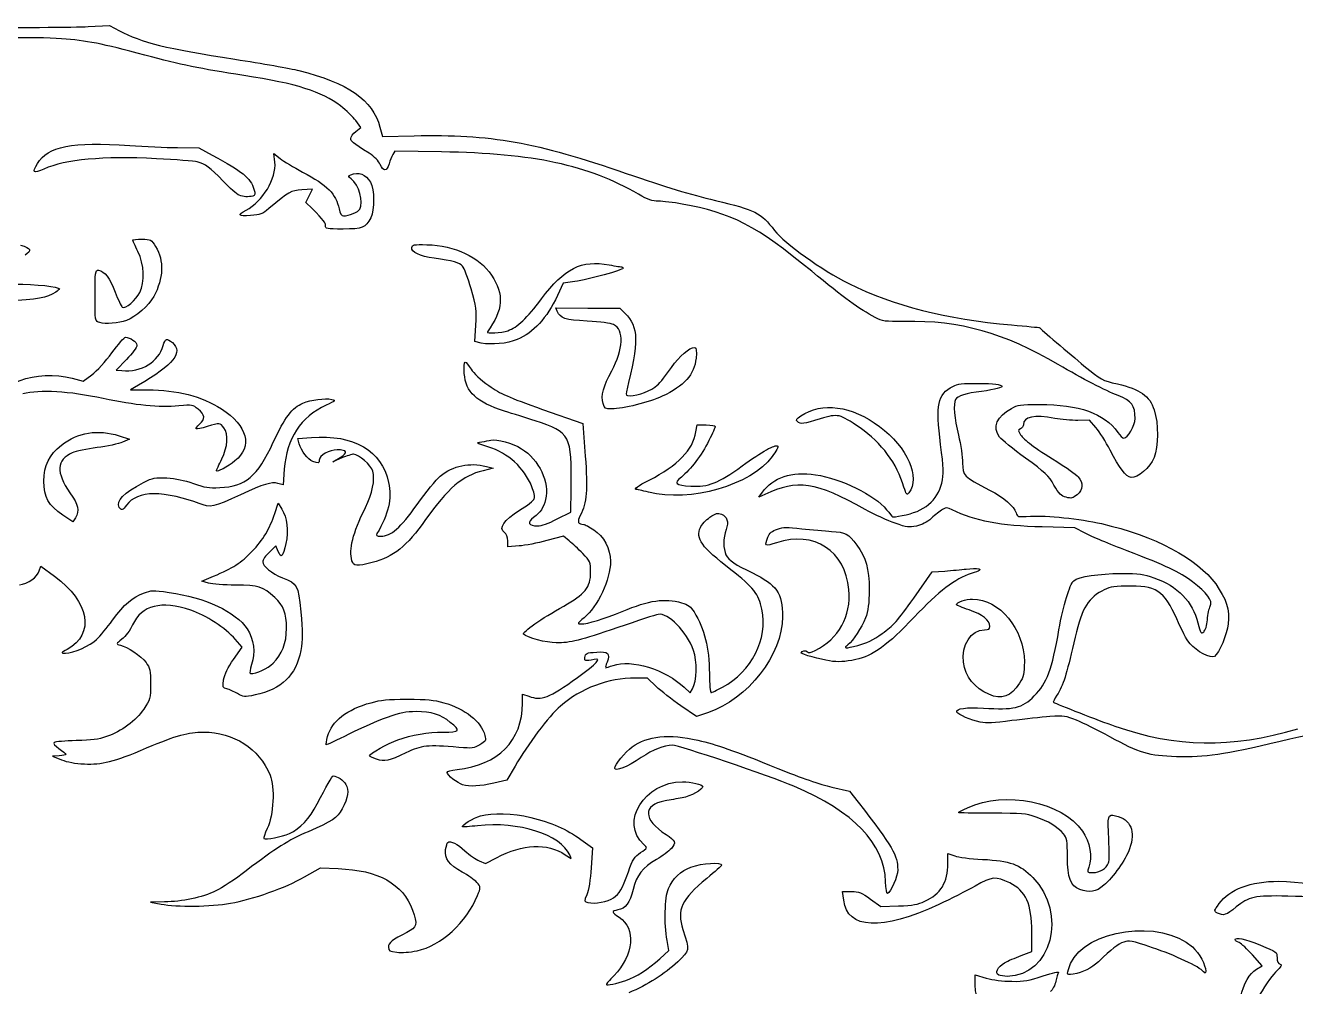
# Model space of a CAD drawing. Extents: x 0 to 500, y 0 to 193.
# Drawn here: x 188.1 to 254.7, y 142.7 to 193 of the extents above; entities that cross this region are included whole.
import ezdxf

# ---------------------------------------------------------------- set-up
doc = ezdxf.new("R2010")
doc.units = 0
doc.layers.add('Layer_1', color=7, linetype='CONTINUOUS')

msp = doc.modelspace()

# ---------------------------------------------------------------- linework, layer by layer
at = {"layer": 'Layer_1', "color": 7}
for points in [[(191.40743, 192.94068), (192.52441, 192.99998), (193.04904, 192.72062)], [(205.42709, 187.44802), (205.6904, 187.6615), (205.43299, 188.01573)], [(206.69885, 187.6719), (206.83038, 187.18577), (208.49453, 187.22417)], [(196.0923, 186.6019), (197.20593, 186.5893), (197.91649, 186.20803)], [(201.19345, 185.84403), (201.14665, 186.29483), (201.47523, 186.03387)], [(209.91576, 186.38046), (207.47786, 186.42196), (207.37512, 186.23928)], [(203.13856, 183.41356), (202.81434, 183.73806), (202.99247, 184.0835), (203.17059, 184.42892), (202.61036, 184.39142)], [(216.90363, 179.59408), (216.294, 179.50688), (215.98969, 178.85523)], [(215.98056, 178.0379), (215.90676, 178.21014), (217.58814, 178.20959), (219.26952, 178.20904), (219.52822, 177.94412)], [(212.00641, 176.37615), (211.65873, 176.45065), (211.71943, 177.31128)], [(193.42672, 175.51744), (192.88573, 174.95673), (193.16963, 174.93133)], [(190.58488, 174.53745), (191.15611, 174.38608), (191.61343, 174.71893)], [(194.04622, 174.16712), (193.63076, 173.92331), (194.54018, 173.92241)], [(215.21836, 172.904), (217.3144, 172.16327), (217.44828, 170.45974)], [(244.19827, 171.9516), (243.85753, 172.34689), (243.25379, 172.32989)], [(223.24483, 171.72175), (223.30673, 172.08619), (223.7854, 172.08619)], [(193.0347, 171.52311), (193.58354, 171.34474), (193.21702, 171.18779)], [(202.47365, 171.106911), (202.39925, 171.383541), (203.10721, 171.436441)], [(204.6955, 170.35925), (204.23117, 170.163293), (204.60466, 170.38594)], [(201.68739, 169.776713), (201.61959, 168.959933), (201.35591, 169.029833)], [(212.27341, 169.91714), (212.63178, 169.82654), (212.09862, 169.69449)], [(215.98568, 167.167823), (216.68989, 167.531433), (216.70989, 168.717943)], [(226.85697, 168.450873), (226.54097, 168.304513), (226.7323, 168.568563)], [(201.187, 167.455223), (201.36143, 167.991073), (201.55617, 167.684873)], [(190.74931, 167.234523), (190.61433, 167.014083), (190.09197, 167.368123)], [(243.63611, 166.417333), (243.08501, 166.706253), (241.38584, 166.748353)], [(201.37346, 165.462843), (201.2509, 165.766933), (200.90322, 165.432213)], [(213.98038, 165.753123), (213.39707, 165.711123), (213.39707, 166.022563)], [(216.60707, 166.019863), (216.30596, 166.268893), (215.43483, 166.032003)], [(188.85561, 164.446013), (188.93101, 164.699403), (189.6508, 164.173303)], [(234.65317, 163.019093), (235.62519, 164.392973), (236.28381, 164.442373)], [(197.72123, 163.813433), (197.37355, 163.913863), (197.98301, 164.169803)], [(199.03229, 159.819163), (199.48549, 160.450423), (199.1151, 160.879423)], [(230.2465, 159.736613), (230.2465, 159.736193)], [(221.16214, 158.402923), (220.70188, 158.843083), (220.07961, 158.843083)], [(222.63422, 158.355443), (222.94237, 158.059133), (223.07001, 158.278893)], [(214.16446, 157.524653), (214.16546, 158.005053), (214.48931, 157.888263)], [(223.8512, 157.018763), (223.27369, 156.820063), (222.44805, 157.391413)], [(189.8927, 154.772003), (189.54785, 154.748003), (190.01804, 154.564773)], [(213.77294, 154.236103), (213.34759, 153.494873), (212.65645, 153.336653)], [(211.02791, 153.252553), (211.02791, 153.252673)], [(230.36276, 153.136553), (231.29373, 152.925363), (231.7433, 152.343853)], [(217.21025, 150.397753), (217.82129, 149.951613), (217.75789, 148.905043)], [(211.90202, 149.268893), (212.22224, 149.132963), (212.80336, 149.438933)], [(216.40282, 149.595903), (216.71772, 149.389453), (216.63482, 149.580823)], [(236.44575, 149.142443), (236.44875, 149.661123), (236.80138, 149.533953)], [(202.75126, 148.432703), (203.57453, 148.901023), (204.50756, 148.866723)], [(195.41259, 147.124503), (194.68321, 147.117503), (195.23206, 147.011003)], [(230.98917, 147.208093), (230.92947, 147.666953), (231.38718, 147.666953)], [(232.39003, 147.274603), (232.93518, 146.882243), (233.86018, 146.916043)], [(221.35973, 144.148723), (221.83422, 144.578743), (221.73632, 145.108763)], [(240.27802, 144.317903), (240.83923, 144.528393), (240.83923, 145.545743)], [(252.61563, 143.598623), (252.89605, 143.778373), (252.40229, 144.345533)], [(237.87544, 142.776863), (237.87544, 143.301973), (238.45173, 143.138323)], [(239.10429, 143.292913), (239.104, 143.292943)]]:
    msp.add_lwpolyline(points, dxfattribs=at)
for points in [[(199.31768, 184.11109)], [(203.84638, 182.51608)], [(192.01935, 177.44359)], [(212.00641, 176.37617)], [(218.38223, 173.20311)], [(198.13894, 169.694553)], [(220.75567, 168.567733)], [(234.14286, 168.838083)], [(193.04641, 167.767403)], [(205.23282, 164.97676)], [(238.58896, 157.991223)], [(206.50885, 154.594603)], [(233.18169, 148.180453)], [(243.34975, 147.782413)], [(242.70531, 143.396293)]]:
    msp.add_lwpolyline(points, close=True, dxfattribs=at)
for points in [[(184.30802, 192.87148), (187.59835, 192.87648), (190.79309, 192.90808), (191.40743, 192.94068)], [(190.01027, 192.30415), (188.64673, 192.40882), (185.60318, 192.35275), (183.37464, 192.18197)], [(194.38348, 191.44474), (192.0989, 192.05558), (191.362, 192.20039), (190.01027, 192.30415)], [(193.04904, 192.72062), (194.2037, 192.10579), (195.49449, 191.7881), (199.10384, 191.23041)], [(199.56553, 190.37936), (197.25556, 190.73666), (196.28713, 190.93576), (194.38348, 191.44474)], [(199.10384, 191.23041), (200.50994, 191.01315), (202.01652, 190.74677), (202.4518, 190.63846)], [(204.63257, 188.78253), (203.62248, 189.54996), (202.36428, 189.94646), (199.56553, 190.37936)], [(202.4518, 190.63846), (205.02062, 189.99925), (206.31347, 189.09619), (206.69885, 187.6719)], [(205.43299, 188.01573), (205.29142, 188.21056), (204.93124, 188.55562), (204.63257, 188.78253)], [(205.16377, 187.08224), (205.16377, 187.16604), (205.28227, 187.33061), (205.42709, 187.44802)], [(206.12966, 186.30809), (205.24329, 186.8682), (205.16377, 186.93194), (205.16377, 187.08224)], [(208.49453, 187.22417), (212.48443, 187.31627), (214.88214, 186.89115), (219.59885, 185.25554)], [(188.75893, 185.7708), (189.3015, 186.67636), (190.54719, 186.91832), (193.59184, 186.70955)], [(193.59184, 186.70955), (194.3546, 186.65725), (195.47981, 186.6088), (196.0923, 186.6019)], [(206.71325, 185.71271), (206.63115, 185.90368), (206.4059, 186.13354), (206.12966, 186.30809)], [(220.23531, 184.166), (217.58835, 185.69393), (214.77434, 186.29779), (209.91576, 186.38046)], [(189.10001, 185.48203), (188.52883, 185.22942), (188.4663, 185.28238), (188.75893, 185.7708)], [(194.98635, 186.02552), (192.17055, 186.16477), (190.24091, 185.98662), (189.10001, 185.48203)], [(197.13056, 185.85596), (196.96857, 185.89886), (196.00367, 185.97521), (194.98635, 186.02552)], [(198.48094, 184.85512), (197.77205, 185.58849), (197.56746, 185.74012), (197.13056, 185.85596)], [(197.91649, 186.20803), (199.49864, 185.35908), (199.90377, 185.02771), (200.09851, 184.4233)], [(199.68439, 183.33134), (200.55486, 183.78014), (201.28195, 184.99079), (201.19345, 185.84403)], [(201.47523, 186.03387), (201.65593, 185.89034), (202.18238, 185.57192), (202.64511, 185.32628)], [(207.17855, 185.75621), (207.05234, 185.35211), (206.87529, 185.33557), (206.71325, 185.71271)], [(207.37512, 186.23928), (207.31862, 186.1388), (207.23016, 185.92143), (207.17855, 185.75621)], [(202.64511, 185.32628), (203.95227, 184.63236), (204.395, 184.185), (204.55501, 183.3964)], [(205.19309, 184.96653), (205.0334, 185.08959), (205.03006, 185.11859), (205.16859, 185.17967)], [(205.16859, 185.17967), (205.56242, 185.35339), (205.95837, 185.20447), (206.19382, 184.79411)], [(205.64484, 183.38069), (205.85091, 183.75517), (205.59374, 184.65777), (205.19309, 184.96653)], [(219.59885, 185.25554), (221.69587, 184.52835), (222.93303, 184.15241), (224.26325, 183.83812)], [(199.31765, 184.11109), (199.21126, 184.15429), (198.83474, 184.48911), (198.48094, 184.85512)], [(200.09851, 184.4233), (200.17811, 184.17632), (200.16581, 184.10505), (200.03781, 184.07079)], [(202.61036, 184.39142), (202.01585, 184.35162), (201.96537, 184.32302), (200.88214, 183.41378)], [(206.19382, 184.79411), (206.41396, 184.41043), (206.42471, 183.3467), (206.21262, 182.93204)], [(200.03781, 184.07079), (199.80118, 184.00749), (199.53631, 184.02229), (199.31768, 184.11109)], [(221.288, 183.79837), (220.95288, 183.79837), (220.74858, 183.86967), (220.23531, 184.166)], [(222.52071, 183.65267), (222.07142, 183.73277), (221.5167, 183.79837), (221.288, 183.79837)], [(229.3099, 180.12885), (226.41015, 182.5131), (225.10137, 183.1924), (222.52071, 183.65267)], [(224.26325, 183.83812), (226.36123, 183.34245), (226.63632, 183.2031), (227.36412, 182.26737)], [(199.92166, 183.05185), (199.26213, 183.00765), (199.19956, 183.08135), (199.68439, 183.33134)], [(200.88214, 183.41378), (200.5384, 183.12525), (200.4349, 183.08625), (199.92166, 183.05185)], [(203.84639, 182.51604), (203.84539, 182.68624), (203.77309, 182.7785), (203.13856, 183.41356)], [(204.55501, 183.3964), (204.60531, 183.14853), (204.68079, 183.03279), (204.79216, 183.03279)], [(204.79216, 183.03279), (205.05064, 183.03279), (205.57001, 183.2447), (205.64484, 183.38069)], [(204.76298, 182.34384), (203.88639, 182.34384), (203.84694, 182.35084), (203.84638, 182.51608)], [(206.21262, 182.93204), (205.94282, 182.40449), (205.79337, 182.34384), (204.76298, 182.34384)], [(193.74825, 181.77129), (193.74825, 181.79149), (193.96445, 181.80799), (194.2287, 181.80799)], [(194.02267, 181.16454), (193.87174, 181.47809), (193.74825, 181.75113), (193.74825, 181.77129)], [(194.2287, 181.80799), (194.70094, 181.80799), (194.71319, 181.80099), (194.94662, 181.42301)], [(227.36412, 182.26737), (227.89911, 181.57952), (229.84821, 180.18782), (231.25164, 179.49158)], [(187.87026, 181.50329), (188.43484, 181.33452), (188.4851, 181.22138), (188.10587, 180.97293)], [(194.12237, 179.02816), (194.39342, 179.5829), (194.35147, 180.48139), (194.02267, 181.16454)], [(194.94662, 181.42301), (195.39785, 180.69153), (195.36403, 179.76728), (194.85102, 178.8113)], [(209.53424, 180.81229), (208.79204, 180.91454), (208.32115, 181.14262), (208.36902, 181.37667)], [(208.36902, 181.37667), (208.39982, 181.52752), (208.46072, 181.53872), (209.16098, 181.52241)], [(209.16098, 181.52241), (210.61408, 181.48851), (211.89698, 180.88318), (212.53709, 179.92927)], [(211.02521, 180.40414), (210.8696, 180.58141), (210.52468, 180.67584), (209.53424, 180.81229)], [(211.47525, 179.20532), (211.30758, 179.7737), (211.10505, 180.31317), (211.02521, 180.40414)], [(215.15236, 178.6819), (216.36684, 180.29147), (217.24878, 180.73623), (218.69866, 180.4703)], [(218.69866, 180.4703), (219.04875, 180.4061), (219.35748, 180.35355), (219.38472, 180.35355)], [(219.38472, 180.35355), (219.41202, 180.35355), (219.43422, 180.32505), (219.43422, 180.29015)], [(191.77235, 178.86396), (191.77235, 180.07338), (191.79085, 180.20911), (191.95281, 180.1869)], [(191.95281, 180.1869), (192.27527, 180.1427), (192.55754, 179.7748), (192.82967, 179.04415)], [(212.53709, 179.92927), (213.21248, 178.92279), (213.15271, 178.09505), (212.32314, 176.96625)], [(219.43422, 180.29015), (219.43422, 180.19675), (217.61069, 179.69519), (216.90363, 179.59408)], [(232.6414, 177.71577), (231.80183, 178.15804), (231.0039, 178.736), (229.3099, 180.12885)], [(189.71418, 179.03484), (189.24856, 178.75013), (188.7617, 178.65885), (187.16673, 178.5572)], [(187.60112, 179.46351), (188.63993, 179.46267), (189.90627, 179.32425), (189.90627, 179.21155)], [(189.90627, 179.21155), (189.90627, 179.17895), (189.81987, 179.09944), (189.71418, 179.03484)], [(192.82967, 179.04415), (192.97641, 178.65016), (193.14207, 178.29602), (193.1978, 178.25715)], [(193.1978, 178.25715), (193.35476, 178.14769), (193.92419, 178.62255), (194.12237, 179.02816)], [(211.71943, 177.31128), (211.77213, 178.05883), (211.74003, 178.30768), (211.47525, 179.20532)], [(231.25164, 179.49158), (233.60712, 178.32303), (236.34561, 177.62692), (239.77342, 177.32538)], [(192.01933, 177.44356), (191.7765, 177.51506), (191.77235, 177.53896), (191.77235, 178.86396)], [(194.85102, 178.8113), (194.59904, 178.34172), (193.90397, 177.73442), (193.41787, 177.55912)], [(213.39137, 177.02165), (213.89245, 177.20235), (214.38972, 177.67118), (215.15236, 178.6819)], [(215.98969, 178.85523), (215.44261, 177.68375), (214.72839, 176.90258), (213.89173, 176.56066)], [(217.55593, 177.52186), (216.38019, 177.58626), (216.14029, 177.66488), (215.98056, 178.0379)], [(219.52822, 177.94412), (220.25624, 177.19857), (220.26881, 176.49755), (219.60202, 173.82764)], [(234.17817, 177.51119), (233.09967, 177.49539), (233.04634, 177.50219), (232.6414, 177.71577)], [(193.41787, 177.55912), (193.00719, 177.41102), (192.32223, 177.35444), (192.01935, 177.44359)], [(212.32314, 176.96625), (212.24744, 176.86324), (213.07044, 176.90595), (213.39137, 177.02165)], [(218.93663, 177.33852), (218.76701, 177.41602), (218.26089, 177.48323), (217.55593, 177.52186)], [(218.83514, 174.91553), (219.45122, 176.0417), (219.49485, 177.08345), (218.93663, 177.33852)], [(242.21091, 175.25913), (239.40722, 176.90078), (237.07819, 177.55375), (234.17817, 177.51119)], [(239.77342, 177.32538), (240.57092, 177.25518), (241.22666, 177.19311), (241.23062, 177.18733)], [(241.23062, 177.18733), (241.26392, 177.13883), (242.83303, 175.79809), (243.57216, 175.18656)], [(192.66248, 175.86508), (192.98793, 176.31241), (193.30496, 176.67856), (193.36699, 176.67875)], [(193.36699, 176.67875), (193.61218, 176.6795), (193.96771, 176.43135), (193.96771, 176.25946)], [(195.82499, 176.40157), (196.40756, 175.88509), (195.91129, 175.26163), (194.04622, 174.16712)], [(195.34311, 176.24333), (195.44281, 176.61407), (195.54679, 176.64821), (195.82499, 176.40157)], [(213.89173, 176.56066), (213.3628, 176.34449), (212.53339, 176.26333), (212.00641, 176.37617)], [(191.61343, 174.71893), (191.86495, 174.90199), (192.33703, 175.41776), (192.66248, 175.86508)], [(193.16963, 174.93133), (194.20515, 174.83873), (195.1126, 175.38651), (195.34311, 176.24333)], [(193.96771, 176.25946), (193.96771, 176.15976), (193.72426, 175.82583), (193.42672, 175.51744)], [(221.96236, 175.09274), (222.38849, 175.70745), (222.89743, 176.14325), (223.18919, 176.14325)], [(223.18919, 176.14325), (223.26449, 176.14325), (223.28679, 175.94935), (223.25299, 175.58827)], [(186.64132, 173.11316), (186.46495, 174.20435), (188.74044, 175.02618), (190.58488, 174.53745)], [(211.11421, 174.78448), (211.08631, 175.11077), (211.10721, 175.3776), (211.15981, 175.37745)], [(211.15981, 175.37745), (211.21281, 175.37729), (211.35167, 175.21367), (211.4683, 175.01384)], [(211.4683, 175.01384), (211.59947, 174.78909), (211.95533, 174.45871), (212.40134, 174.14762)], [(221.21909, 174.16378), (221.37175, 174.30519), (221.70622, 174.72322), (221.96236, 175.09274)], [(223.25299, 175.58827), (223.17259, 174.73006), (222.63359, 174.12318), (221.47561, 173.58717)], [(245.36057, 173.62375), (244.66413, 173.89768), (243.53328, 174.48485), (242.21091, 175.25913)], [(243.57216, 175.18656), (244.48538, 174.43101), (244.50808, 174.41865), (245.32066, 174.23559)], [(213.22643, 172.81145), (211.74037, 173.28728), (211.19913, 173.79285), (211.11421, 174.78448)], [(218.38229, 173.20316), (218.26905, 173.62408), (218.40039, 174.1209), (218.83514, 174.91553)], [(192.20759, 173.47086), (190.39894, 173.85646), (188.90955, 173.94233), (187.98532, 173.71428)], [(194.54018, 173.92241), (196.07717, 173.92041), (197.34996, 173.59262), (198.39055, 172.9294)], [(212.40134, 174.14762), (213.03717, 173.70412), (213.3699, 173.55723), (215.21836, 172.904)], [(219.60202, 173.82764), (219.55762, 173.64975), (219.58732, 173.61739), (219.79367, 173.61881)], [(219.79367, 173.61881), (220.2133, 173.62181), (220.92953, 173.89553), (221.21909, 174.16378)], [(236.06338, 171.07029), (235.78783, 173.15928), (235.89986, 173.68966), (236.70471, 174.10649)], [(236.70471, 174.10649), (236.97162, 174.24471), (237.16289, 174.26682), (238.0517, 174.26215)], [(238.20663, 173.84679), (237.4032, 173.7452), (236.94513, 173.60222), (236.84603, 173.42212)], [(238.0517, 174.26215), (239.61869, 174.25415), (239.7001, 174.03565), (238.20663, 173.84679)], [(245.32066, 174.23559), (246.50752, 173.9682), (247.00945, 173.6138), (247.2477, 172.87496)], [(196.16313, 173.08753), (195.12581, 172.99243), (193.88952, 173.11223), (192.20759, 173.47086)], [(197.1785, 172.90948), (196.8772, 173.15246), (196.87527, 173.1528), (196.16313, 173.08753)], [(201.11203, 171.18862), (201.70822, 172.47236), (202.10578, 172.99689), (202.6611, 173.2324)], [(203.87198, 173.11712), (202.54073, 172.49192), (201.82139, 171.392), (201.68739, 169.776713)], [(202.6611, 173.2324), (203.07206, 173.40668), (203.82688, 173.50314), (204.17564, 173.42595)], [(204.17564, 173.42595), (204.39509, 173.37735), (204.36842, 173.35025), (203.87198, 173.11712)], [(218.84349, 172.92818), (218.48588, 172.92818), (218.45052, 172.94928), (218.38223, 173.20311)], [(221.47561, 173.58717), (220.8057, 173.27708), (219.41215, 172.92818), (218.84349, 172.92818)], [(228.73918, 172.56672), (229.84294, 173.30399), (231.39934, 173.09366), (232.8667, 172.00892)], [(236.84603, 173.42212), (236.71786, 173.1892), (236.77913, 172.43093), (236.99738, 171.55009)], [(239.76957, 172.95777), (240.11736, 173.14277), (240.22879, 173.15794), (241.23335, 173.1571)], [(241.23335, 173.1571), (243.33794, 173.1551), (244.60605, 172.70594), (245.3409, 171.70145)], [(246.24885, 172.42639), (246.24885, 173.1035), (246.06988, 173.34476), (245.36057, 173.62375)], [(197.2483, 172.13071), (197.55945, 172.40656), (197.54054, 172.61751), (197.1785, 172.90948)], [(198.39055, 172.9294), (199.75831, 172.05765), (200.04673, 170.95298), (199.10242, 170.202953)], [(214.82948, 172.29755), (214.37355, 172.44387), (213.65217, 172.67512), (213.22643, 172.81145)], [(228.56052, 172.26459), (228.46792, 172.34239), (228.51022, 172.41377), (228.73918, 172.56672)], [(229.75549, 172.40386), (228.8942, 172.1353), (228.73629, 172.11689), (228.56052, 172.26459)], [(231.84065, 171.93309), (230.76607, 172.67837), (230.69052, 172.69542), (229.75549, 172.40386)], [(239.15318, 171.45099), (238.76991, 171.9713), (239.00766, 172.55251), (239.76957, 172.95777)], [(242.04633, 172.42839), (240.95885, 172.63628), (240.39979, 172.52589), (240.39979, 172.10324)], [(243.25379, 172.32989), (242.92174, 172.32089), (242.37838, 172.36489), (242.04633, 172.42839)], [(245.65067, 171.39738), (245.87183, 171.39738), (246.24885, 172.04594), (246.24885, 172.42639)], [(247.2477, 172.87496), (247.48138, 172.15034), (247.4787, 170.96581), (247.2417, 170.37764)], [(190.02094, 171.03849), (190.85685, 171.70074), (191.94815, 171.87622), (193.0347, 171.52311)], [(197.07453, 171.88434), (197.04243, 171.90674), (197.12063, 172.01756), (197.2483, 172.13071)], [(197.64984, 172.0032), (197.36547, 171.9155), (197.10658, 171.86199), (197.07453, 171.88434)], [(198.52034, 171.9369), (198.32085, 172.20593), (198.30966, 172.20679), (197.64984, 172.0032)], [(198.41339, 170.31078), (198.72855, 170.93983), (198.77183, 171.59777), (198.52034, 171.9369)], [(216.70989, 168.717943), (216.75759, 171.54489), (216.67299, 171.70591), (214.82948, 172.29755)], [(220.79472, 169.200993), (222.30722, 169.975453), (223.08397, 170.7746), (223.24483, 171.72175)], [(223.7854, 172.08619), (224.04867, 172.08619), (224.26407, 172.05449), (224.26407, 172.01579)], [(224.26407, 172.01579), (224.26407, 171.97709), (224.11155, 171.64118), (223.92516, 171.26944)], [(234.14286, 168.838083), (233.77966, 170.068193), (232.98051, 171.14255), (231.84065, 171.93309)], [(232.8667, 172.00892), (234.31668, 170.93703), (235.02709, 169.318823), (234.39401, 168.529933)], [(240.2412, 171.87894), (240.10366, 171.82524), (240.10502, 171.78474), (240.2514, 171.57394)], [(240.39979, 172.10324), (240.39979, 172.01394), (240.32839, 171.91298), (240.2412, 171.87894)], [(244.94231, 170.76875), (244.7205, 171.20191), (244.38569, 171.73419), (244.19827, 171.9516)], [(245.3409, 171.70145), (245.46324, 171.53421), (245.60263, 171.39738), (245.65067, 171.39738)], [(189.09803, 169.139043), (189.09803, 169.971073), (189.36328, 170.51745), (190.02094, 171.03849)], [(193.21702, 171.18779), (193.01544, 171.10149), (192.41473, 170.97182), (191.88212, 170.89968)], [(198.31172, 168.808783), (199.67404, 168.869283), (200.27018, 169.375903), (201.11203, 171.18862)], [(203.1815, 170.17506), (202.92389, 170.27116), (202.57487, 170.730671), (202.47365, 171.106911)], [(203.10721, 171.436441), (205.32276, 171.601901), (206.79596, 170.741641), (207.15145, 169.07486)], [(212.35426, 170.94319), (211.70553, 171.15047), (211.70059, 171.1544), (212.02495, 171.20525)], [(212.02495, 171.20525), (212.20607, 171.23365), (212.41956, 171.27105), (212.49938, 171.28845)], [(212.49938, 171.28845), (212.82461, 171.35925), (213.63612, 171.13657), (214.10767, 170.84711)], [(223.92516, 171.26944), (223.53822, 170.49778), (222.97327, 169.750173), (222.48252, 169.360403)], [(225.66251, 169.943243), (226.72354, 170.71092), (227.38975, 171.08025), (227.53315, 170.98025)], [(227.53315, 170.98025), (227.57395, 170.95175), (227.44175, 170.70576), (227.23938, 170.43354)], [(236.12498, 169.047993), (236.23558, 169.505263), (236.22531, 169.842413), (236.06338, 171.07029)], [(236.99738, 171.55009), (237.11732, 171.06591), (237.21579, 170.40956), (237.21619, 170.091533)], [(240.50711, 170.35343), (239.8617, 170.82235), (239.25243, 171.31625), (239.15318, 171.45099)], [(240.2514, 171.57394), (240.45576, 171.27968), (240.93, 170.92977), (242.14354, 170.177863)], [(190.57998, 170.62697), (189.76013, 170.27927), (189.71963, 169.592723), (190.45709, 168.543513)], [(191.88212, 170.89968), (191.34951, 170.82758), (190.76355, 170.70481), (190.57998, 170.62697)], [(204.46026, 170.78485), (204.03715, 170.78485), (203.51767, 170.49155), (203.51767, 170.25266)], [(204.60466, 170.38594), (205.0367, 170.6435), (204.98554, 170.78485), (204.46026, 170.78485)], [(205.31391, 170.55521), (205.22921, 170.55521), (204.95089, 170.46701), (204.6955, 170.35925)], [(206.32524, 169.670383), (206.24454, 169.970213), (205.57595, 170.55521), (205.31391, 170.55521)], [(214.65974, 168.843363), (214.23046, 169.873113), (213.43455, 170.59804), (212.35426, 170.94319)], [(214.10767, 170.84711), (215.02442, 170.28436), (215.61048, 169.055643), (215.37505, 168.189913)], [(217.44828, 170.45974), (217.58817, 168.679763), (217.53348, 168.031303), (217.18566, 167.343733)], [(227.23938, 170.43354), (226.11793, 168.925153), (222.95734, 168.015633), (220.75567, 168.567733)], [(242.00063, 168.938993), (241.72274, 169.426863), (241.52603, 169.613153), (240.50711, 170.35343)], [(246.03634, 169.343653), (245.76856, 169.379653), (245.42347, 169.829143), (244.94231, 170.76875)], [(247.2417, 170.37764), (247.03506, 169.864063), (246.37533, 169.298123), (246.03634, 169.343653)], [(199.10242, 170.202953), (198.72288, 169.901513), (198.13894, 169.593373), (198.13894, 169.694553)], [(198.13897, 169.694613), (198.13897, 169.732213), (198.26246, 170.009513), (198.41339, 170.31078)], [(203.51767, 170.25266), (203.51767, 170.074053), (203.47717, 170.064693), (203.1815, 170.17506)], [(205.93186, 167.761153), (206.29815, 168.504983), (206.44587, 169.221953), (206.32524, 169.670383)], [(212.09862, 169.69449), (211.01731, 169.42667), (210.25103, 168.77542), (209.08951, 167.13714)], [(209.85442, 169.40665), (210.53498, 169.96111), (211.38784, 170.14109), (212.27341, 169.91714)], [(222.98176, 168.888283), (223.90151, 168.835083), (224.40451, 169.033033), (225.66251, 169.943243)], [(226.7323, 168.568563), (227.29729, 169.348323), (228.24761, 169.659803), (229.51267, 169.479863)], [(237.21619, 170.091533), (237.21719, 169.434673), (237.23999, 169.411723), (238.62542, 168.682353)], [(242.14354, 170.177863), (242.64849, 169.864993), (243.15408, 169.503293), (243.26706, 169.374093)], [(190.09197, 167.368123), (189.3283, 167.885713), (189.09827, 168.295543), (189.09803, 169.139043)], [(193.04644, 167.767423), (192.85408, 168.116993), (193.25531, 168.529223), (194.31687, 169.072643)], [(194.31687, 169.072643), (194.83384, 169.337293), (194.89242, 169.348773), (195.54031, 169.312503)], [(195.54031, 169.312503), (196.00833, 169.286303), (196.44072, 169.196993), (196.92518, 169.026453)], [(196.92518, 169.026453), (197.54379, 168.808683), (197.71261, 168.782173), (198.31172, 168.808783)], [(201.35591, 169.029833), (201.00635, 169.122533), (200.61466, 169.003333), (199.39226, 168.432503)], [(207.15145, 169.07486), (207.33246, 168.22616), (207.14545, 167.40992), (206.53863, 166.40246)], [(208.63957, 167.92193), (209.09722, 168.56701), (209.6439, 169.23514), (209.85442, 169.40665)], [(220.12449, 168.718023), (219.9562, 168.718023), (220.21329, 168.903263), (220.79472, 169.200993)], [(222.48252, 169.360403), (222.06509, 169.028853), (222.16371, 168.935593), (222.98176, 168.888283)], [(232.1055, 167.670013), (229.49589, 169.114073), (228.58232, 169.249993), (226.85697, 168.450873)], [(229.51267, 169.479863), (230.84553, 169.290283), (232.59714, 168.430923), (233.23485, 167.653733)], [(234.04992, 167.340553), (235.20035, 167.550803), (235.90263, 168.128663), (236.12498, 169.047993)], [(243.26706, 169.374093), (243.55105, 169.049313), (243.52965, 168.695823), (243.21026, 168.436923)], [(190.45709, 168.543513), (190.91223, 167.895953), (190.97692, 167.606213), (190.74931, 167.234523)], [(194.86555, 168.488353), (194.22614, 168.488353), (193.68806, 168.266973), (193.42787, 167.896833)], [(197.23204, 167.976053), (196.54039, 168.258723), (195.47964, 168.488353), (194.86555, 168.488353)], [(199.39226, 168.432503), (197.97589, 167.771043), (197.81622, 167.737313), (197.23204, 167.976053)], [(214.78278, 168.230913), (214.81648, 168.324513), (214.76108, 168.600163), (214.65974, 168.843363)], [(220.75567, 168.567683), (220.42593, 168.650383), (220.1419, 168.718023), (220.12449, 168.718023)], [(234.39401, 168.529933), (234.29481, 168.406343), (234.25641, 168.453433), (234.14286, 168.838083)], [(238.62542, 168.682353), (239.38757, 168.281123), (239.90812, 167.835613), (240.01636, 167.491923)], [(242.63398, 168.300413), (242.37975, 168.362613), (242.26034, 168.483053), (242.00063, 168.938993)], [(243.21026, 168.436923), (242.97874, 168.249213), (242.90977, 168.232883), (242.63398, 168.300413)], [(193.42787, 167.896833), (193.23338, 167.620163), (193.1441, 167.589863), (193.04641, 167.767403)], [(201.55617, 167.684873), (201.83083, 167.253003), (201.91586, 166.539543), (201.7705, 165.886223)], [(205.23281, 164.976673), (205.05941, 165.581313), (205.26841, 166.413953), (205.93186, 167.761153)], [(206.74031, 166.2685), (207.28534, 166.2685), (207.75927, 166.68108), (208.63957, 167.92193)], [(214.00751, 167.620783), (214.4002, 167.862703), (214.74908, 168.137263), (214.78278, 168.230913)], [(215.37505, 168.189913), (215.24898, 167.726343), (215.11638, 167.529383), (214.74151, 167.248943)], [(233.67972, 166.942323), (233.30078, 167.073133), (232.59238, 167.400593), (232.1055, 167.670013)], [(233.23485, 167.653733), (233.39377, 167.460073), (233.5347, 167.290743), (233.54805, 167.277453)], [(236.16237, 167.658783), (236.03954, 167.588683), (235.7786, 167.385543), (235.58251, 167.207433)], [(236.66407, 167.649783), (236.40367, 167.777773), (236.37126, 167.778373), (236.16237, 167.658783)], [(199.99282, 165.465183), (200.59007, 166.087903), (200.92198, 166.641013), (201.187, 167.455223)], [(209.08951, 167.13714), (208.07697, 165.70898), (207.42714, 165.18693), (206.29394, 164.89126)], [(213.21724, 166.459403), (212.8932, 166.685383), (213.18484, 167.113963), (214.00751, 167.620783)], [(214.74151, 167.248943), (214.39439, 166.989233), (214.47673, 166.804213), (214.93943, 166.804213)], [(214.93943, 166.804213), (215.17511, 166.804213), (215.49989, 166.917083), (215.98568, 167.167823)], [(217.18566, 167.343733), (217.01908, 167.014503), (217.07181, 166.886273), (217.37557, 166.881933)], [(223.47845, 166.718083), (223.54505, 166.873093), (223.76843, 167.114093), (223.97485, 167.253623)], [(223.97485, 167.253623), (224.29637, 167.470933), (224.38316, 167.495003), (224.58018, 167.421473)], [(224.58018, 167.421473), (224.88818, 167.306523), (224.97344, 167.026133), (224.82523, 166.615643)], [(233.54805, 167.277453), (233.56135, 167.264153), (233.78723, 167.292553), (234.04992, 167.340553)], [(235.58251, 167.207433), (235.34172, 166.988723), (235.08684, 166.854533), (234.79733, 166.794043)], [(241.38584, 166.748353), (239.22012, 166.802053), (237.86095, 167.061473), (236.66407, 167.649783)], [(240.01636, 167.491923), (240.08616, 167.270403), (240.08726, 167.270143), (240.76464, 167.311893)], [(240.76464, 167.311893), (241.61291, 167.364193), (243.3602, 167.181883), (244.49167, 166.923053)], [(206.53863, 166.40246), (206.47393, 166.29502), (206.51383, 166.2685), (206.74031, 166.2685)], [(213.39707, 166.022563), (213.39707, 166.209013), (213.32487, 166.384333), (213.21724, 166.459403)], [(217.37557, 166.881933), (217.42067, 166.881323), (217.65502, 166.756373), (217.89632, 166.604333)], [(217.89632, 166.604333), (218.40305, 166.285093), (218.77545, 165.586733), (218.77545, 164.955733)], [(225.07642, 164.507733), (223.53093, 165.709953), (223.22633, 166.131273), (223.47845, 166.718083)], [(224.82523, 166.615643), (224.67059, 166.187413), (224.66821, 165.576843), (224.82023, 165.297343)], [(227.01542, 166.214493), (227.10232, 166.432733), (227.22581, 166.536463), (227.51201, 166.631633)], [(231.25593, 163.467943), (231.07011, 165.504383), (229.43959, 166.564713), (227.47482, 165.926803)], [(227.51201, 166.631633), (227.85113, 166.744413), (227.99199, 166.747373), (228.7953, 166.658633)], [(228.7953, 166.658633), (229.29159, 166.603833), (229.99149, 166.540663), (230.35063, 166.518253)], [(230.35063, 166.518253), (231.07672, 166.472953), (231.22401, 166.393063), (231.66809, 165.803703)], [(234.79733, 166.794043), (234.40362, 166.711743), (234.31255, 166.723843), (233.67972, 166.942323)], [(245.83336, 165.499563), (244.92799, 165.845433), (243.93923, 166.258423), (243.63611, 166.417333)], [(244.49167, 166.923053), (247.25117, 166.291813), (249.51392, 165.096213), (250.4699, 163.764243)], [(201.7705, 165.886223), (201.61239, 165.175583), (201.52626, 165.083723), (201.37346, 165.462843)], [(215.43483, 166.032003), (214.95571, 165.901713), (214.30121, 165.776213), (213.98038, 165.753123)], [(217.32057, 165.359643), (217.09375, 165.585793), (216.77267, 165.882893), (216.60707, 166.019863)], [(227.47482, 165.926803), (226.85069, 165.724173), (226.82626, 165.739473), (227.01542, 166.214493)], [(231.66809, 165.803703), (232.15021, 165.163823), (232.32101, 164.554513), (232.32101, 163.474413)], [(197.98301, 164.169803), (198.99198, 164.593493), (199.42359, 164.871683), (199.99282, 165.465183)], [(200.90322, 165.432213), (200.71199, 165.248123), (200.55552, 165.019193), (200.55552, 164.923483)], [(217.73296, 164.364493), (217.73296, 164.915473), (217.70966, 164.971663), (217.32057, 165.359643)], [(224.82023, 165.297343), (224.98399, 164.995933), (225.29549, 164.780673), (226.20206, 164.342463)], [(249.25193, 163.880203), (248.54042, 164.406073), (247.89298, 164.712763), (245.83336, 165.499563)], [(187.8114, 163.714213), (188.2667, 163.777713), (188.75945, 164.123043), (188.85561, 164.446013)], [(200.55552, 164.923483), (200.55552, 164.693093), (201.0164, 164.320833), (201.59378, 164.084873)], [(206.29394, 164.89126), (205.47214, 164.67684), (205.31522, 164.68948), (205.23282, 164.97676)], [(216.32508, 162.608773), (217.42308, 163.216353), (217.73296, 163.602793), (217.73296, 164.364493)], [(218.77545, 164.955733), (218.77545, 164.017913), (218.09829, 162.568543), (217.39085, 161.992183)], [(226.70423, 162.446093), (226.54022, 163.230813), (226.25728, 163.589153), (225.07642, 164.507733)], [(226.20206, 164.342463), (227.48359, 163.722993), (227.77503, 163.298763), (227.77607, 162.051263)], [(236.28381, 164.442373), (236.64605, 164.469573), (237.15001, 164.516873), (237.40371, 164.547653)], [(237.40371, 164.547653), (237.65742, 164.578453), (237.95129, 164.580453), (238.05677, 164.552653)], [(238.05677, 164.552653), (238.20371, 164.513353), (238.11347, 164.457753), (237.67085, 164.314693)], [(189.6508, 164.173303), (191.48731, 162.830993), (191.778, 161.144223), (190.31172, 160.338213)], [(199.14192, 163.707403), (198.52512, 163.710403), (197.9211, 163.755703), (197.72123, 163.813433)], [(201.18371, 163.062443), (200.54879, 163.639353), (200.35337, 163.701083), (199.14192, 163.707403)], [(201.59378, 164.084873), (202.39543, 163.757243), (202.39497, 163.758103), (202.54515, 162.308663)], [(237.67085, 164.314693), (236.816, 164.038493), (235.97034, 163.390903), (234.67483, 162.020393)], [(242.26109, 161.369353), (242.47837, 162.620883), (242.82035, 163.753703), (243.03545, 163.934443)], [(243.03545, 163.934443), (243.28685, 164.145683), (244.39238, 164.316513), (245.50445, 164.315973)], [(245.50445, 164.315973), (246.49846, 164.315503), (246.66204, 164.294373), (247.23635, 164.092003)], [(248.42645, 161.932383), (247.78675, 163.410803), (247.33653, 163.703233), (245.7762, 163.653823)], [(247.23635, 164.092003), (248.48213, 163.653113), (249.26841, 162.844573), (249.54004, 161.723083)], [(250.18493, 162.604923), (250.33358, 162.875173), (250.00609, 163.322813), (249.25193, 163.880203)], [(250.4699, 163.764243), (251.02512, 162.990673), (251.20278, 162.425603), (251.12671, 161.675223)], [(192.68796, 161.867073), (193.30546, 162.704913), (193.74098, 163.084843), (194.32007, 163.290863)], [(194.32007, 163.290863), (194.74622, 163.442473), (194.78608, 163.443453), (195.65413, 163.323763)], [(195.65413, 163.323763), (197.52757, 163.065343), (199.15755, 162.304693), (199.74041, 161.416843)], [(201.80325, 161.446103), (201.80525, 162.234773), (201.6505, 162.638293), (201.18371, 163.062443)], [(219.389, 162.329093), (220.8187, 162.920863), (221.58926, 163.032683), (222.49524, 162.779883)], [(229.4942, 160.279813), (230.73413, 160.901143), (231.38301, 162.075383), (231.25593, 163.467943)], [(232.32101, 163.474413), (232.32101, 162.757773), (232.26651, 162.341553), (232.12638, 161.987173)], [(233.00663, 161.175103), (233.59159, 161.582793), (233.81024, 161.827663), (234.65317, 163.019093)], [(244.49886, 163.394373), (243.728, 162.969323), (243.40909, 162.379173), (243.0321, 160.680083)], [(245.7762, 163.653823), (245.01925, 163.629823), (244.87148, 163.599823), (244.49886, 163.394373)], [(196.79239, 162.391893), (195.2237, 162.909413), (194.2388, 162.661343), (193.74379, 161.624023)], [(199.1151, 160.879423), (198.635, 161.435493), (197.55018, 162.141893), (196.79239, 162.391893)], [(214.2228, 161.136823), (214.1297, 161.241853), (215.16585, 161.967323), (216.32508, 162.608773)], [(217.22606, 161.675403), (217.57654, 161.675403), (218.4406, 161.936543), (219.389, 162.329093)], [(222.49524, 162.779883), (222.84027, 162.683583), (222.97031, 162.588023), (223.14613, 162.301453)], [(224.6409, 158.365033), (226.16428, 159.171293), (227.03056, 160.884723), (226.70423, 162.446093)], [(236.88754, 162.682803), (236.88754, 162.802363), (237.39377, 162.976823), (237.74069, 162.976823)], [(237.56098, 162.404063), (237.19059, 162.526733), (236.88754, 162.652163), (236.88754, 162.682803)], [(238.64344, 161.541523), (238.64244, 161.867403), (238.25949, 162.172723), (237.56098, 162.404063)], [(237.74069, 162.976823), (239.14053, 162.976823), (240.44041, 161.396243), (240.44772, 159.685203)], [(250.03489, 161.894073), (250.05629, 162.173863), (250.12379, 162.493743), (250.18493, 162.604923)], [(191.85732, 160.861173), (192.03491, 161.035503), (192.4087, 161.488153), (192.68796, 161.867073)], [(202.54515, 162.308663), (202.65175, 161.279803), (202.65298, 160.836233), (202.55115, 160.281163)], [(217.39085, 161.992183), (217.0455, 161.710823), (217.02708, 161.675403), (217.22606, 161.675403)], [(221.26763, 162.174103), (221.13475, 162.149303), (220.1863, 161.839833), (219.15996, 161.486423)], [(223.12501, 160.284633), (222.75489, 161.292163), (221.79171, 162.271973), (221.26763, 162.174103)], [(223.14613, 162.301453), (223.70142, 161.396403), (223.93667, 160.453843), (223.95341, 159.066953)], [(227.77607, 162.051263), (227.77807, 160.046233), (225.99071, 157.754873), (223.8512, 157.018763)], [(232.12638, 161.987173), (231.92071, 161.467143), (231.48812, 160.808973), (231.20429, 160.584213)], [(234.67483, 162.020393), (233.30119, 160.567213), (232.5053, 159.991173), (231.617, 159.807213)], [(249.12688, 160.634923), (248.96926, 160.822473), (248.65407, 161.406333), (248.42645, 161.932383)], [(249.54004, 161.723083), (249.66925, 161.189593), (249.70212, 161.138383), (249.84058, 161.254743)], [(249.84058, 161.254743), (249.92878, 161.328843), (250.01286, 161.605533), (250.03489, 161.894073)], [(251.12671, 161.675223), (251.07131, 161.128463), (250.65364, 160.144903), (250.40255, 159.969803)], [(193.74379, 161.624023), (193.61298, 161.349883), (193.36161, 161.010943), (193.18518, 160.870823)], [(199.74041, 161.416843), (200.09586, 160.875413), (200.18548, 160.170043), (199.97743, 159.551503)], [(201.10044, 159.617283), (201.57057, 160.069873), (201.80136, 160.670403), (201.80325, 161.446103)], [(215.92177, 160.681483), (215.42539, 160.681793), (214.37706, 160.962773), (214.2228, 161.136823)], [(219.15996, 161.486423), (217.15699, 160.796703), (216.69142, 160.680983), (215.92177, 160.681483)], [(231.72838, 160.547313), (232.15514, 160.658773), (232.52984, 160.842793), (233.00663, 161.175103)], [(237.2569, 159.668583), (237.12627, 160.540163), (237.66336, 161.369283), (238.35858, 161.369283)], [(238.35858, 161.369283), (238.58136, 161.369283), (238.64376, 161.406983), (238.64344, 161.541523)], [(240.96762, 157.905203), (241.63979, 158.586513), (241.898, 159.278063), (242.26109, 161.369353)], [(190.31172, 160.338213), (189.97647, 160.153933), (189.97297, 160.146373), (190.22232, 160.145563)], [(190.22232, 160.145563), (190.64843, 160.144563), (191.5119, 160.522093), (191.85732, 160.861173)], [(193.18518, 160.870823), (192.86961, 160.620173), (192.86824, 160.615223), (193.09988, 160.563943)], [(193.09988, 160.563943), (193.46307, 160.483543), (194.17867, 159.998333), (194.44418, 159.652413)], [(231.20429, 160.584213), (230.94874, 160.381853), (231.06374, 160.373763), (231.72838, 160.547313)], [(243.0321, 160.680083), (242.66696, 159.034473), (242.48217, 158.458103), (242.15353, 157.940023)], [(250.40255, 159.969803), (250.22229, 159.844093), (249.45547, 160.243903), (249.12688, 160.634923)], [(198.51096, 158.755933), (198.55526, 159.036623), (198.7378, 159.408963), (199.03229, 159.819163)], [(202.55115, 160.281163), (202.31385, 158.992393), (201.53676, 158.236543), (200.16268, 157.957983)], [(217.03939, 158.870373), (218.07501, 159.619033), (218.33709, 159.899513), (217.92506, 159.818283)], [(217.92506, 159.818283), (217.41896, 159.718483), (217.40332, 159.721383), (217.43346, 159.910083)], [(217.43346, 159.910083), (217.47246, 160.154523), (217.47566, 160.155983), (218.05489, 160.201513)], [(218.05489, 160.201513), (218.64895, 160.248213), (218.76558, 160.133013), (218.58967, 159.673443)], [(218.58967, 159.673443), (218.52767, 159.511483), (218.49727, 159.378963), (218.52207, 159.378963)], [(218.91122, 159.503043), (219.8516, 159.842163), (221.67148, 159.281203), (222.63422, 158.355443)], [(223.07001, 158.278893), (223.29086, 158.659163), (223.32084, 159.751643), (223.12501, 160.284633)], [(228.76461, 160.149313), (228.76461, 160.265823), (229.00806, 160.317933), (229.09484, 160.220013)], [(230.2465, 159.736193), (229.77896, 159.806993), (228.76461, 160.089733), (228.76461, 160.149313)], [(229.09484, 160.220013), (229.16124, 160.145113), (229.25292, 160.158813), (229.4942, 160.279813)], [(231.617, 159.807213), (231.04229, 159.688193), (230.68727, 159.669913), (230.2465, 159.736613)], [(238.58896, 157.991223), (237.83929, 158.315913), (237.37131, 158.905203), (237.2569, 159.668583)], [(240.44772, 159.685203), (240.45072, 159.087863), (240.40612, 158.889793), (240.2006, 158.576193)], [(194.44418, 159.652413), (194.64618, 159.389243), (194.68321, 159.216473), (194.68321, 158.537223)], [(199.97743, 159.551503), (199.88893, 159.288363), (199.86086, 159.073073), (199.91513, 159.073073)], [(199.91513, 159.073073), (200.23621, 159.073073), (200.80767, 159.335443), (201.10044, 159.617283)], [(218.52207, 159.378963), (218.54687, 159.378963), (218.72198, 159.434763), (218.91122, 159.503043)], [(223.95341, 159.066953), (223.96041, 158.522803), (223.99551, 158.077763), (224.03231, 158.077973)], [(194.68321, 158.537223), (194.68321, 157.792113), (194.65761, 157.695803), (194.33271, 157.217463)], [(198.67669, 158.272213), (198.46298, 158.319513), (198.4487, 158.361213), (198.51096, 158.755933)], [(214.48931, 157.888263), (215.16563, 157.644363), (215.54616, 157.790863), (217.03939, 158.870373)], [(220.07961, 158.843083), (218.6616, 158.843083), (217.2134, 158.301023), (216.15268, 157.373243)], [(222.44805, 157.391413), (221.99394, 157.705653), (221.41529, 158.160833), (221.16214, 158.402923)], [(224.03231, 158.077973), (224.06911, 158.078203), (224.343, 158.207363), (224.6409, 158.365033)], [(240.2006, 158.576193), (239.73011, 157.858363), (239.27614, 157.693593), (238.58896, 157.991223)], [(199.23753, 158.028583), (199.05769, 158.134113), (198.80532, 158.243743), (198.67669, 158.272213)], [(200.16268, 157.957983), (199.56802, 157.837423), (199.5626, 157.837843), (199.23753, 158.028583)], [(206.23088, 157.552583), (206.76492, 157.701273), (207.06584, 157.729303), (208.12795, 157.729303)], [(208.12795, 157.729303), (209.19934, 157.729303), (209.48909, 157.701803), (210.04336, 157.547803)], [(238.31456, 157.268903), (239.88054, 157.159033), (240.34021, 157.269283), (240.96762, 157.905203)], [(242.15353, 157.940023), (242.03297, 157.749953), (241.94728, 157.587413), (241.96311, 157.578803)], [(194.33271, 157.217463), (193.91893, 156.608323), (193.15146, 156.043223), (192.37806, 155.778213)], [(203.95804, 155.787933), (204.17562, 156.591663), (204.95616, 157.197683), (206.23088, 157.552583)], [(208.59062, 157.082523), (208.04211, 157.082523), (207.79156, 157.032223), (207.07044, 156.777073)], [(210.38187, 156.522983), (209.87974, 156.932073), (209.3981, 157.082523), (208.59062, 157.082523)], [(210.04336, 157.547803), (211.15946, 157.237613), (212.00042, 156.568673), (212.19412, 155.837003)], [(210.735, 154.056463), (212.8893, 154.276653), (214.16108, 155.562783), (214.16446, 157.524653)], [(216.15268, 157.373243), (215.5359, 156.833773), (214.41773, 155.359713), (213.77294, 154.236103)], [(236.91454, 157.062983), (236.83154, 157.239313), (237.44669, 157.329793), (238.31456, 157.268903)], [(238.13904, 156.536483), (237.64196, 156.632083), (236.9843, 156.914813), (236.91454, 157.062983)], [(241.96311, 157.578803), (242.1822, 157.459633), (244.35995, 156.613613), (245.18639, 156.326603)], [(207.07044, 156.777073), (206.59556, 156.609083), (205.69193, 156.213313), (205.06239, 155.897593)], [(210.01398, 156.010833), (210.89632, 156.010833), (210.93847, 156.069533), (210.38187, 156.522983)], [(239.79645, 156.611483), (238.80059, 156.478273), (238.51014, 156.465123), (238.13904, 156.536483)], [(241.78814, 156.823203), (241.35682, 156.795603), (240.46055, 156.700323), (239.79645, 156.611483)], [(243.18352, 156.629563), (242.60382, 156.860863), (242.53205, 156.870813), (241.78814, 156.823203)], [(244.92398, 155.766093), (244.30285, 156.106893), (243.51965, 156.495453), (243.18352, 156.629563)], [(259.01522, 156.296983), (257.76079, 156.350583), (256.65732, 156.184843), (253.83832, 155.519313)], [(192.37806, 155.778213), (191.93851, 155.627603), (191.62156, 155.585013), (190.7864, 155.564343)], [(194.47474, 155.182683), (196.07677, 155.853643), (196.64345, 156.011083), (197.45606, 156.011003)], [(197.45606, 156.011003), (199.04121, 156.010853), (200.35846, 155.159363), (200.94307, 153.756973)], [(203.88184, 155.348613), (203.86204, 155.362413), (203.89634, 155.560083), (203.95804, 155.787933)], [(205.06239, 155.897593), (204.43284, 155.581883), (203.9016, 155.334833), (203.88184, 155.348613)], [(207.63402, 155.609353), (208.35946, 155.865353), (209.22188, 156.010833), (210.01398, 156.010833)], [(212.19412, 155.837003), (212.26282, 155.577383), (212.23642, 155.528303), (211.9311, 155.349163)], [(219.90967, 155.235553), (220.68963, 155.814403), (221.86455, 155.935543), (223.34272, 155.589513)], [(248.42314, 154.724283), (246.96484, 154.766183), (246.48721, 154.908383), (244.92398, 155.766093)], [(245.18639, 156.326603), (248.44176, 155.196063), (251.21243, 155.154373), (254.78001, 156.182233)], [(189.63952, 155.468743), (189.57492, 155.425443), (189.66862, 155.303133), (189.8865, 155.146403)], [(190.7864, 155.564343), (190.21286, 155.550143), (189.69677, 155.507143), (189.63952, 155.468743)], [(189.8865, 155.146403), (190.07959, 155.007483), (190.23755, 154.871813), (190.23755, 154.844903)], [(191.2136, 154.346673), (192.14394, 154.301973), (192.73145, 154.452563), (194.47474, 155.182683)], [(206.15213, 154.775223), (206.15213, 154.882243), (207.1244, 155.429523), (207.63402, 155.609353)], [(210.82028, 155.213683), (209.16857, 155.350083), (208.89408, 155.321563), (208.05927, 154.926743)], [(211.9311, 155.349163), (211.6075, 155.159273), (211.55566, 155.152953), (210.82028, 155.213683)], [(218.99514, 154.127953), (218.99514, 154.298663), (219.54563, 154.965373), (219.90967, 155.235553)], [(222.01967, 155.321463), (221.54688, 155.319463), (221.0209, 155.113163), (220.38165, 154.678213)], [(228.38042, 153.179323), (227.10441, 153.724333), (222.35829, 155.322713), (222.01967, 155.321463)], [(223.34272, 155.589513), (224.36485, 155.350233), (225.13727, 155.078003), (227.534, 154.112363)], [(253.83832, 155.519313), (250.82085, 154.806933), (249.95757, 154.680193), (248.42314, 154.724283)], [(190.23755, 154.844903), (190.23755, 154.818003), (190.08237, 154.785203), (189.8927, 154.772003)], [(190.01804, 154.564773), (190.33434, 154.441503), (190.72561, 154.370123), (191.2136, 154.346673)], [(206.50888, 154.594603), (206.31267, 154.653703), (206.15213, 154.735003), (206.15213, 154.775223)], [(208.05927, 154.926743), (207.14522, 154.494443), (206.96753, 154.456383), (206.50885, 154.594603)], [(220.38165, 154.678213), (219.66496, 154.190573), (218.99514, 153.924743), (218.99514, 154.127953)], [(200.94307, 153.756973), (201.20047, 153.139513), (201.12225, 151.666223), (200.79468, 150.962093)], [(203.41157, 152.260153), (203.87989, 153.169763), (204.19513, 153.714583), (204.25311, 153.714583)], [(204.25311, 153.714583), (204.45714, 153.714583), (204.7726, 153.504243), (204.90834, 153.277693)], [(210.2136, 153.902913), (210.2136, 153.964013), (210.41727, 154.023983), (210.735, 154.056463)], [(211.02791, 153.252673), (210.75445, 153.329773), (210.2136, 153.761693), (210.2136, 153.902913)], [(227.534, 154.112363), (228.74789, 153.623293), (229.76729, 153.271633), (230.36276, 153.136553)], [(204.90834, 153.277693), (205.09387, 152.968023), (205.03756, 152.594683), (204.71368, 151.987203)], [(212.65645, 153.336653), (211.93284, 153.170993), (211.41238, 153.144133), (211.02791, 153.252553)], [(220.51945, 150.126223), (219.23782, 151.288613), (220.54575, 153.408543), (222.54441, 153.408543)], [(223.60712, 153.165523), (223.60712, 153.005823), (222.96143, 152.651523), (222.52677, 152.572713)], [(222.54441, 153.408543), (222.99493, 153.408543), (223.60712, 153.268543), (223.60712, 153.165523)], [(233.18169, 148.180453), (233.11709, 150.183303), (231.53272, 151.832893), (228.38042, 153.179323)], [(221.63172, 152.410533), (220.44257, 152.195243), (220.46416, 151.430843), (221.68132, 150.652773)], [(222.52677, 152.572713), (222.27574, 152.527213), (221.87296, 152.454213), (221.63172, 152.410533)], [(237.46383, 152.054443), (239.46631, 152.962243), (242.40765, 152.365463), (243.4904, 150.831683)], [(201.953, 150.704423), (202.52877, 150.964773), (203.00757, 151.475453), (203.41157, 152.260153)], [(204.71368, 151.987203), (204.46474, 151.520303), (204.19897, 151.342973), (202.93511, 150.800493)], [(211.97162, 151.629953), (212.56487, 151.805923), (213.66886, 151.770453), (214.59576, 151.545653)], [(231.7433, 152.343853), (233.57066, 149.980153), (233.814, 149.563943), (233.814, 148.801983)], [(236.99751, 151.802643), (236.99751, 151.824843), (237.20724, 151.938123), (237.46383, 152.054443)], [(238.72637, 151.762343), (237.77562, 151.762343), (236.99763, 151.780443), (236.99751, 151.802643)], [(241.05877, 151.563213), (240.48812, 151.751433), (240.36035, 151.762343), (238.72637, 151.762343)], [(244.87091, 150.392773), (244.79491, 151.657253), (244.81751, 151.736313), (245.22688, 151.636793)], [(211.02296, 151.058923), (210.93586, 151.119723), (211.60083, 151.519983), (211.97162, 151.629953)], [(211.81335, 151.112523), (211.40206, 151.066723), (211.04638, 151.042623), (211.02296, 151.058923)], [(216.63482, 149.580823), (216.17366, 150.644613), (213.95111, 151.350683), (211.81335, 151.112523)], [(214.59576, 151.545653), (215.6766, 151.283533), (216.48044, 150.930603), (217.21025, 150.397753)], [(242.5013, 150.690653), (242.16678, 151.068723), (241.69766, 151.352483), (241.05877, 151.563213)], [(245.22688, 151.636793), (246.02553, 151.442633), (246.2919, 150.811863), (245.95848, 149.904293)], [(202.93511, 150.800493), (201.88366, 150.349183), (201.27261, 149.963393), (199.69146, 148.752613)], [(200.79468, 150.962093), (200.66822, 150.690243), (200.58411, 150.454303), (200.60779, 150.437793)], [(200.60779, 150.437793), (200.71708, 150.361593), (201.56765, 150.530193), (201.953, 150.704423)], [(221.68132, 150.652773), (222.17641, 150.336293), (222.22132, 150.219803), (221.96131, 149.926413)], [(242.70491, 149.486553), (242.70491, 150.300803), (242.67111, 150.498763), (242.5013, 150.690653)], [(243.4904, 150.831683), (243.87887, 150.281403), (244.02533, 149.456153), (243.82454, 148.949023)], [(244.85881, 149.168523), (244.89921, 149.280793), (244.90471, 149.831703), (244.87091, 150.392773)], [(211.00227, 148.683843), (210.32634, 149.042613), (210.06101, 149.403603), (210.13531, 149.863353)], [(210.13531, 149.863353), (210.16531, 150.048933), (210.21661, 150.219443), (210.24934, 150.242253)], [(210.24934, 150.242253), (210.39135, 150.341253), (210.7508, 150.164453), (211.15064, 149.798813)], [(211.15064, 149.798813), (211.38758, 149.582133), (211.72571, 149.343663), (211.90202, 149.268893)], [(212.80336, 149.438933), (214.17713, 150.162243), (215.45403, 150.217923), (216.40282, 149.595903)], [(219.70775, 148.700503), (219.93861, 149.346603), (220.03887, 149.503313), (220.35062, 149.705203)], [(220.35062, 149.705203), (220.71658, 149.942213), (220.71812, 149.946073), (220.51945, 150.126223)], [(221.96131, 149.926413), (221.83413, 149.782913), (221.48435, 149.522033), (221.18402, 149.346683)], [(245.95848, 149.904293), (245.74439, 149.321523), (245.11058, 148.425343), (244.60624, 147.992283)], [(221.18402, 149.346683), (220.4496, 148.917873), (220.13898, 148.519183), (219.95415, 147.768133)], [(222.98583, 148.945623), (223.56598, 149.157783), (224.59505, 149.225003), (224.59505, 149.050743)], [(224.59505, 149.050743), (224.59505, 149.020643), (224.24456, 148.706713), (223.81619, 148.353033)], [(235.23167, 147.155963), (236.0751, 147.545193), (236.44058, 148.143203), (236.44575, 149.142443)], [(236.80138, 149.533953), (237.01575, 149.456653), (237.58886, 149.384853), (238.2631, 149.350833)], [(238.2631, 149.350833), (239.70466, 149.278133), (240.20572, 149.096703), (240.8951, 148.397973)], [(243.34979, 147.782423), (242.86465, 147.966263), (242.70537, 148.387173), (242.70491, 149.486553)], [(244.03139, 148.662083), (244.40328, 148.662083), (244.75375, 148.876603), (244.85881, 149.168523)], [(199.69146, 148.752613), (199.12548, 148.319193), (198.40923, 147.845143), (198.0998, 147.699153)], [(198.86433, 147.053603), (200.04801, 147.260943), (201.75784, 147.867603), (202.75126, 148.432703)], [(204.50756, 148.866723), (206.62556, 148.788823), (207.88558, 148.086843), (208.40529, 146.695403)], [(211.768, 148.146413), (211.64687, 148.282753), (211.30229, 148.524593), (211.00227, 148.683843)], [(217.75789, 148.905043), (217.72299, 148.329423), (217.62235, 147.695983), (217.53423, 147.497393)], [(218.92343, 147.330563), (219.26268, 147.567143), (219.36941, 147.753563), (219.70775, 148.700503)], [(221.80722, 147.826673), (222.00455, 148.317103), (222.46656, 148.755733), (222.98583, 148.945623)], [(233.814, 148.801983), (233.814, 148.463113), (233.45976, 147.636003), (233.28177, 147.559293)], [(239.6813, 148.118063), (238.93394, 148.475183), (238.77485, 148.460583), (237.8709, 147.951903)], [(240.8951, 148.397973), (242.72297, 146.545283), (241.85972, 143.219363), (239.55325, 143.228213)], [(243.82454, 148.949023), (243.71205, 148.664903), (243.71408, 148.662083), (244.03139, 148.662083)], [(198.0998, 147.699153), (197.37251, 147.356003), (196.3302, 147.133113), (195.41259, 147.124503)], [(211.8077, 147.457463), (211.98165, 147.882503), (211.98021, 147.907513), (211.768, 148.146413)], [(219.95415, 147.768133), (219.78153, 147.066713), (219.56319, 146.773963), (219.16004, 146.703393)], [(221.73632, 145.108763), (221.57473, 145.983623), (221.60999, 147.336583), (221.80722, 147.826673)], [(223.81619, 148.353033), (222.48495, 147.253923), (222.23323, 146.716953), (222.56172, 145.677063)], [(233.28177, 147.559293), (233.23837, 147.540593), (233.19337, 147.820103), (233.18169, 148.180453)], [(237.8709, 147.951903), (237.42061, 147.698513), (236.56588, 147.267663), (235.9715, 146.994463)], [(240.83923, 145.545743), (240.83923, 147.018203), (240.52579, 147.714533), (239.6813, 148.118063)], [(244.60624, 147.992283), (244.19194, 147.636543), (243.8746, 147.583543), (243.34975, 147.782413)], [(250.64775, 147.033233), (251.2, 147.793223), (252.29522, 148.203243), (253.77305, 148.203243)], [(253.77305, 148.203243), (255.96367, 148.203243), (258.23514, 147.341193), (259.05338, 146.199293)], [(195.23206, 147.011003), (196.05502, 146.851313), (197.82805, 146.872123), (198.86433, 147.053603)], [(208.6402, 144.566843), (209.8838, 144.818963), (211.231, 146.048403), (211.8077, 147.457463)], [(217.53423, 147.497393), (217.38251, 147.155433), (217.38526, 147.133833), (217.58633, 147.089323)], [(217.58633, 147.089323), (217.94851, 147.009123), (218.64196, 147.134223), (218.92343, 147.330563)], [(235.9715, 146.994463), (232.95116, 145.606193), (231.18762, 145.681803), (230.98917, 147.208093)], [(231.38718, 147.666953), (231.79383, 147.666953), (231.90568, 147.623153), (232.39003, 147.274603)], [(233.86018, 146.916043), (234.63204, 146.944343), (234.8591, 146.984043), (235.23167, 147.155963)], [(250.56275, 146.543403), (250.37455, 146.639403), (250.37864, 146.662853), (250.64775, 147.033233)], [(254.23993, 147.425333), (252.49468, 147.462333), (252.20628, 147.402133), (251.54611, 146.863243)], [(256.22011, 147.196253), (255.68245, 147.370743), (255.4281, 147.400173), (254.23993, 147.425333)], [(208.40529, 146.695403), (208.68174, 145.955233), (208.63877, 145.788843), (208.10251, 145.523113)], [(219.16004, 146.703393), (218.80868, 146.641893), (218.81613, 146.595093), (219.22034, 146.325043)], [(251.54611, 146.863243), (251.00296, 146.419873), (250.88209, 146.380563), (250.56275, 146.543403)], [(219.22034, 146.325043), (220.12709, 145.719223), (220.00468, 144.366873), (218.94206, 143.250793)], [(242.87209, 143.897143), (243.64121, 145.703253), (247.63079, 146.247343), (249.25149, 144.767143)], [(208.10251, 145.523113), (207.34215, 145.146333), (207.14203, 144.986693), (207.14203, 144.756883)], [(222.56172, 145.677063), (222.92217, 144.536033), (222.93193, 144.596943), (222.29228, 143.995223)], [(247.16009, 144.726513), (246.02478, 145.110293), (245.94577, 145.125833), (245.65754, 145.021893)], [(251.48686, 145.143933), (251.48686, 145.307793), (252.00193, 145.198933), (252.81923, 144.862403)], [(251.69769, 144.991383), (251.58173, 145.034683), (251.48686, 145.103313), (251.48686, 145.143933)], [(207.14203, 144.756883), (207.14203, 144.566173), (207.19093, 144.536233), (207.57705, 144.490743)], [(207.57705, 144.490743), (207.85997, 144.457443), (208.23172, 144.483743), (208.6402, 144.566843)], [(245.65754, 145.021893), (245.3572, 144.913583), (245.03087, 144.662333), (244.32543, 143.996273)], [(249.83655, 143.469663), (249.62388, 143.723813), (248.33282, 144.330083), (247.16009, 144.726513)], [(249.25149, 144.767143), (249.61351, 144.436503), (249.95342, 143.817123), (249.94675, 143.500263)], [(252.40229, 144.345533), (252.13072, 144.657473), (251.81365, 144.948113), (251.69769, 144.991383)], [(252.81923, 144.862403), (253.66142, 144.515583), (253.68224, 144.499833), (253.68224, 144.209323)], [(219.57801, 143.012013), (220.12413, 143.202833), (220.7723, 143.616353), (221.35973, 144.148723)], [(222.29228, 143.995223), (221.58606, 143.330883), (220.71636, 142.778693), (219.72602, 142.365843)], [(239.104, 143.292943), (238.88906, 143.388043), (239.0549, 143.734053), (239.41184, 143.935403)], [(239.41184, 143.935403), (239.57957, 144.030003), (239.96935, 144.202133), (240.27802, 144.317903)], [(242.70531, 143.396273), (242.70531, 143.456373), (242.78041, 143.681743), (242.87209, 143.897143)], [(244.32543, 143.996273), (243.94919, 143.641023), (243.52034, 143.427203), (243.00718, 143.338993)], [(253.84014, 143.869393), (253.96235, 143.836693), (253.90974, 143.741413), (253.60726, 143.447813)], [(253.68224, 144.209323), (253.68224, 144.020993), (253.74024, 143.896123), (253.84014, 143.869393)], [(218.94206, 143.250793), (218.73066, 143.028763), (218.55769, 142.828683), (218.55769, 142.806183)], [(238.45173, 143.138323), (238.83505, 143.029473), (239.28532, 142.972173), (239.79641, 142.967203)], [(239.55325, 143.228213), (239.3853, 143.228823), (239.18325, 143.258013), (239.10429, 143.292913)], [(239.79641, 142.967203), (240.47009, 142.960203), (240.67109, 142.995103), (241.42733, 143.246933)], [(241.42733, 143.246933), (241.94432, 143.419083), (242.26668, 143.492003), (242.23198, 143.428953)], [(242.23198, 143.428953), (242.20018, 143.371153), (242.13978, 143.163953), (242.09773, 142.968623)], [(243.00718, 143.338993), (242.78414, 143.300693), (242.70531, 143.315593), (242.70531, 143.396293)], [(249.94675, 143.500263), (249.94375, 143.360943), (249.93055, 143.357263), (249.83655, 143.469663)], [(251.76229, 142.117543), (251.9743, 142.916673), (252.22175, 143.346173), (252.61563, 143.598623)], [(253.60726, 143.447813), (253.39233, 143.239183), (252.95852, 142.610733), (252.64326, 142.051243)], [(218.55769, 142.806183), (218.55769, 142.739883), (219.12866, 142.854983), (219.57801, 143.012013)], [(238.91141, 141.237373), (238.3508, 141.237373), (237.87544, 141.943763), (237.87544, 142.776863)], [(242.09773, 142.968623), (242.05573, 142.773283), (241.92781, 142.530523), (241.81347, 142.429163)]]:
    msp.add_open_spline(points, degree=3, dxfattribs=at)

doc.saveas('drawing.dxf')
